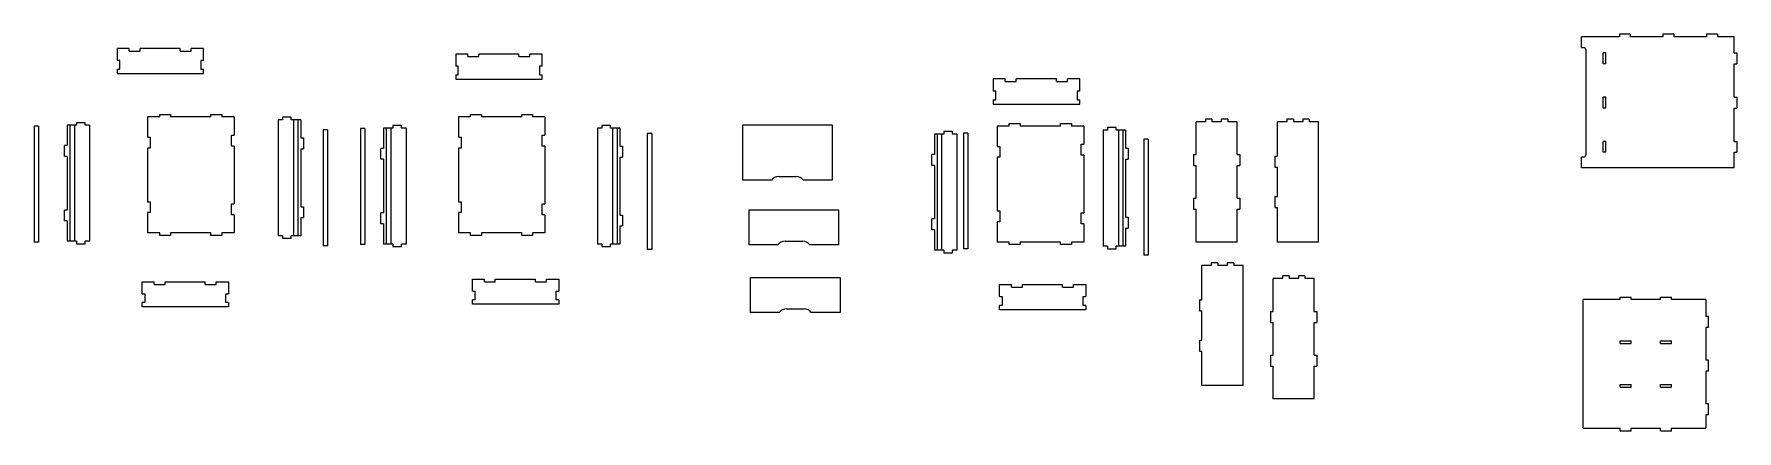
# Model space of a CAD drawing. Header units: millimetres. Extents: x -5350 to 9947, y -2228 to 2522.
# Drawn here: x -5350 to 2443, y -1304 to 510 of the extents above; entities that cross this region are included whole.
import ezdxf

# ---------------------------------------------------------------- set-up
doc = ezdxf.new("R2010")
doc.units = ezdxf.units.MM

msp = doc.modelspace()

# ---------------------------------------------------------------- linework, layer by layer
at = {"color": 7, "linetype": 'Continuous', "lineweight": 15}
for p, q in [((1731.2, 447.9), (1731.2, 497.9)), ((1905, 497.9), (1731.2, 497.9)), ((1905, 509.9), (1905, 497.9)), ((1955, 509.9), (1905, 509.9)), ((1955, 509.9), (1955, 497.9)), ((2104.5, 497.9), (1955, 497.9)), ((2104.5, 509.9), (2104.5, 497.9)), ((2154.5, 509.9), (2104.5, 509.9)), ((2154.5, 509.9), (2154.5, 497.9)), ((2304, 497.9), (2154.5, 497.9)), ((2304, 509.9), (2304, 497.9)), ((2354, 509.9), (2304, 509.9)), ((2354, 509.9), (2354, 497.9)), ((2431.2, 497.9), (2354, 497.9)), ((2431.2, 424), (2431.2, 497.9)), ((-4969.8, 444.2), (-4969.8, 389.1)), ((-4914.6, 444.2), (-4969.8, 444.2)), ((-4914.6, 432.2), (-4914.6, 444.2)), ((-4914.6, 432.2), (-4864.6, 432.2)), ((-4864.6, 432.2), (-4864.6, 444.2)), ((-4680.6, 444.2), (-4864.6, 444.2)), ((-4680.6, 432.2), (-4680.6, 444.2)), ((-4680.6, 432.2), (-4630.6, 432.2)), ((-4630.6, 432.2), (-4630.6, 444.2)), ((-4574.2, 444.2), (-4630.6, 444.2)), ((-4574.2, 389.1), (-4574.2, 444.2)), ((-3420.3, 418.7), (-3420.3, 363.7)), ((-3365.1, 418.7), (-3420.3, 418.7)), ((-3365.1, 406.7), (-3365.1, 418.7)), ((-3365.1, 406.7), (-3315.1, 406.7)), ((-3315.1, 406.7), (-3315.1, 418.7)), ((-3131, 418.7), (-3315.1, 418.7)), ((-3131, 406.7), (-3131, 418.7)), ((-3131, 406.7), (-3081, 406.7)), ((-3081, 406.7), (-3081, 418.7)), ((-3024.6, 418.7), (-3081, 418.7)), ((-3024.6, 363.7), (-3024.6, 418.7)), ((1731.2, 447.9), (1741.2, 447.9)), ((1751.2, 437.9), (1751.2, -42.1)), ((1831.2, 374), (1831.2, 424)), ((1843.2, 424), (1831.2, 424)), ((1843.2, 374), (1843.2, 424)), ((2431.2, 424), (2443.2, 424)), ((2443.2, 424), (2443.2, 374)), ((-4957.8, 389.1), (-4969.8, 389.1)), ((-4969.8, 349.1), (-4969.8, 329.1)), ((-4969.8, 349.1), (-4957.8, 349.1)), ((-4969.8, 329.1), (-4574.2, 329.1)), ((-4957.8, 349.1), (-4957.8, 389.1)), ((-4574.2, 389.1), (-4586.2, 389.1)), ((-4586.2, 389.1), (-4586.2, 349.1)), ((-4586.2, 349.1), (-4574.2, 349.1)), ((-4574.2, 329.1), (-4574.2, 349.1)), ((-3408.3, 363.7), (-3420.3, 363.7)), ((-3420.3, 323.7), (-3408.3, 323.7)), ((-3420.3, 323.7), (-3420.3, 303.7)), ((-3408.3, 323.7), (-3408.3, 363.7)), ((-3036.6, 363.7), (-3036.6, 323.7)), ((-3024.6, 363.7), (-3036.6, 363.7)), ((-3036.6, 323.7), (-3024.6, 323.7)), ((-3024.6, 303.7), (-3024.6, 323.7)), ((1843.2, 374), (1831.2, 374)), ((2431.2, 374), (2443.2, 374)), ((2431.2, 221.7), (2431.2, 374)), ((-3420.3, 303.7), (-3024.6, 303.7)), ((-905, 304.6), (-960.2, 304.6)), ((-960.2, 304.6), (-960.2, 249.6)), ((-948.2, 249.6), (-960.2, 249.6)), ((-948.2, 209.6), (-948.2, 249.6)), ((-905, 292.6), (-905, 304.6)), ((-905, 292.6), (-855, 292.6)), ((-670.9, 304.6), (-855, 304.6)), ((-855, 292.6), (-855, 304.6)), ((-670.9, 292.6), (-670.9, 304.6)), ((-670.9, 292.6), (-620.9, 292.6)), ((-620.9, 292.6), (-620.9, 304.6)), ((-564.5, 304.6), (-620.9, 304.6)), ((-576.5, 249.6), (-576.5, 209.6)), ((-564.5, 249.6), (-576.5, 249.6)), ((-564.5, 249.6), (-564.5, 304.6)), ((-960.2, 209.6), (-948.2, 209.6)), ((-960.2, 209.6), (-960.2, 189.6)), ((-960.2, 189.6), (-564.5, 189.6)), ((-576.5, 209.6), (-564.5, 209.6)), ((-564.5, 189.6), (-564.5, 209.6)), ((1831.2, 171.7), (1831.2, 221.7)), ((1843.2, 221.7), (1831.2, 221.7)), ((1843.2, 171.7), (1831.2, 171.7)), ((1843.2, 171.7), (1843.2, 221.7)), ((2431.2, 221.7), (2443.2, 221.7)), ((2431.2, 171.7), (2443.2, 171.7)), ((2431.2, 19.5), (2431.2, 171.7)), ((2443.2, 221.7), (2443.2, 171.7)), ((-5349.8, 88.4), (-5349.8, -441.6)), ((-5329.8, 88.4), (-5349.8, 88.4)), ((-5329.8, 88.4), (-5329.8, -441.6)), ((-5198.6, 92.8), (-5198.6, 0.1)), ((-5185.8, 92.8), (-5198.6, 92.8)), ((-5185.8, 92.8), (-5185.8, -437.2)), ((-5165.3, 92.8), (-5185.8, 92.8)), ((-5165.3, 92.8), (-5165.3, -437.2)), ((-5155.5, 92.8), (-5165.3, 92.8)), ((-5115.5, 104.8), (-5155.5, 104.8)), ((-5155.5, 104.8), (-5155.5, 92.8)), ((-5115.5, 92.8), (-5115.5, 104.8)), ((-5095.5, 92.8), (-5115.5, 92.8)), ((-5095.5, 92.8), (-5095.5, -437.2)), ((-4830.1, 130.9), (-4830.1, 38.2)), ((-4774.9, 130.9), (-4830.1, 130.9)), ((-4774.9, 130.9), (-4774.9, 142.9)), ((-4774.9, 142.9), (-4724.9, 142.9)), ((-4724.9, 142.9), (-4724.9, 130.9)), ((-4540.9, 130.9), (-4724.9, 130.9)), ((-4540.9, 130.9), (-4540.9, 142.9)), ((-4540.9, 142.9), (-4490.9, 142.9)), ((-4490.9, 142.9), (-4490.9, 130.9)), ((-4434.5, 130.9), (-4490.9, 130.9)), ((-4434.5, 130.9), (-4434.5, 48.2)), ((-4232.6, 118.2), (-4232.6, -411.8)), ((-4212.6, 118.2), (-4232.6, 118.2)), ((-4212.6, 130.2), (-4212.6, 118.2)), ((-4172.6, 130.2), (-4212.6, 130.2)), ((-4172.6, 118.2), (-4172.6, 130.2)), ((-4162.8, 118.2), (-4172.6, 118.2)), ((-4162.8, 118.2), (-4162.8, -411.8)), ((-4142.3, 118.2), (-4162.8, 118.2)), ((-4142.3, 118.2), (-4142.3, -411.8)), ((-4129.5, 118.2), (-4142.3, 118.2)), ((-4129.5, 118.2), (-4129.5, 35.5)), ((-3855.9, 78.3), (-3855.9, -451.7)), ((-3835.9, 78.3), (-3855.9, 78.3)), ((-3835.9, 78.3), (-3835.9, -451.7)), ((-3750.6, 80.1), (-3750.6, -12.6)), ((-3737.9, 80.1), (-3750.6, 80.1)), ((-3737.9, 80.1), (-3737.9, -449.9)), ((-3717.4, 80.1), (-3737.9, 80.1)), ((-3717.4, 80.1), (-3717.4, -449.9)), ((-3707.6, 80.1), (-3717.4, 80.1)), ((-3667.6, 92.1), (-3707.6, 92.1)), ((-3707.6, 92.1), (-3707.6, 80.1)), ((-3667.6, 80.1), (-3667.6, 92.1)), ((-3647.6, 80.1), (-3667.6, 80.1)), ((-3647.6, 80.1), (-3647.6, -449.9)), ((-3407.6, 130.9), (-3407.6, 38.2)), ((-3352.4, 130.9), (-3407.6, 130.9)), ((-3352.4, 142.9), (-3302.4, 142.9)), ((-3352.4, 130.9), (-3352.4, 142.9)), ((-3302.4, 142.9), (-3302.4, 130.9)), ((-3118.3, 130.9), (-3302.4, 130.9)), ((-3118.3, 130.9), (-3118.3, 142.9)), ((-3118.3, 142.9), (-3068.3, 142.9)), ((-3068.3, 142.9), (-3068.3, 130.9)), ((-3011.9, 130.9), (-3068.3, 130.9)), ((-3011.9, 130.9), (-3011.9, 48.2)), ((-2771.9, 80.1), (-2771.9, -449.9)), ((-2751.9, 80.1), (-2771.9, 80.1)), ((-2711.9, 92.1), (-2751.9, 92.1)), ((-2751.9, 92.1), (-2751.9, 80.1)), ((-2711.9, 80.1), (-2711.9, 92.1)), ((-2702.1, 80.1), (-2711.9, 80.1)), ((-2702.1, 80.1), (-2702.1, -449.9)), ((-2681.6, 80.1), (-2702.1, 80.1)), ((-2681.6, 80.1), (-2681.6, -449.9)), ((-2668.9, 80.1), (-2681.6, 80.1)), ((-2668.9, 80.1), (-2668.9, -2.6)), ((-2106.6, -157.5), (-2106.6, 94.4)), ((-2106.6, 94.4), (-1697.5, 94.4)), ((-1697.5, 94.4), (-1697.5, -157.5)), ((-942, 89.3), (-942, -3.3)), ((-886.8, 89.3), (-942, 89.3)), ((-886.8, 89.3), (-886.8, 101.3)), ((-886.8, 101.3), (-836.8, 101.3)), ((-836.8, 101.3), (-836.8, 89.3)), ((-652.8, 89.3), (-836.8, 89.3)), ((-652.8, 89.3), (-652.8, 101.3)), ((-652.8, 101.3), (-602.8, 101.3)), ((-602.8, 101.3), (-602.8, 89.3)), ((-546.4, 89.3), (-602.8, 89.3)), ((-546.4, 89.3), (-546.4, 6.7)), ((-437.5, 82.5), (-437.5, 70.5)), ((-397.5, 82.5), (-437.5, 82.5)), ((-397.5, 70.5), (-397.5, 82.5)), ((-32.2, -40.7), (-32.2, 109.3)), ((10.5, 109.3), (-32.2, 109.3)), ((10.5, 121.3), (10.5, 109.3)), ((40.5, 121.3), (10.5, 121.3)), ((40.5, 121.3), (40.5, 109.3)), ((83.1, 109.3), (40.5, 109.3)), ((83.1, 121.3), (83.1, 109.3)), ((113.1, 121.3), (83.1, 121.3)), ((113.1, 121.3), (113.1, 109.3)), ((155.8, 109.3), (113.1, 109.3)), ((155.8, -40.7), (155.8, 109.3)), ((340.5, -48.6), (340.5, 109.3)), ((383.2, 109.3), (340.5, 109.3)), ((383.2, 121.3), (383.2, 109.3)), ((413.2, 121.3), (383.2, 121.3)), ((413.2, 121.3), (413.2, 109.3)), ((455.9, 109.3), (413.2, 109.3)), ((455.9, 121.3), (455.9, 109.3)), ((485.9, 121.3), (455.9, 121.3)), ((485.9, 121.3), (485.9, 109.3)), ((528.5, 109.3), (485.9, 109.3)), ((528.5, -440.7), (528.5, 109.3)), ((-5210.6, -49.9), (-5210.6, 0.1)), ((-5198.6, 0.1), (-5210.6, 0.1)), ((-4830.1, 38.2), (-4818.1, 38.2)), ((-4818.1, 38.2), (-4818.1, -11.8)), ((-4446.5, -1.8), (-4446.5, 48.2)), ((-4446.5, 48.2), (-4434.5, 48.2)), ((-4129.5, 35.5), (-4117.5, 35.5)), ((-4117.5, 35.5), (-4117.5, -14.5)), ((-4027.5, 71.6), (-4027.5, -458.4)), ((-4007.5, 71.6), (-4027.5, 71.6)), ((-4007.5, 71.6), (-4007.5, -458.4)), ((-3407.6, 38.2), (-3395.6, 38.2)), ((-3395.6, 38.2), (-3395.6, -11.8)), ((-3023.9, -1.8), (-3023.9, 48.2)), ((-3023.9, 48.2), (-3011.9, 48.2)), ((-2543.3, 55.4), (-2543.3, -474.6)), ((-2523.3, 55.4), (-2543.3, 55.4)), ((-2523.3, 55.4), (-2523.3, -474.6)), ((-1229.8, 51.8), (-1229.8, -40.8)), ((-1217, 51.8), (-1229.8, 51.8)), ((-1217, 51.8), (-1217, -478.2)), ((-1196.5, 51.8), (-1217, 51.8)), ((-1196.5, 51.8), (-1196.5, -478.2)), ((-1186.7, 51.8), (-1196.5, 51.8)), ((-1146.7, 63.8), (-1186.7, 63.8)), ((-1186.7, 63.8), (-1186.7, 51.8)), ((-1146.7, 51.8), (-1146.7, 63.8)), ((-1126.7, 51.8), (-1146.7, 51.8)), ((-1126.7, 51.8), (-1126.7, -478.2)), ((-1076.7, 57.6), (-1096.7, 57.6)), ((-1096.7, 57.6), (-1096.7, -472.4)), ((-1076.7, 57.6), (-1076.7, -472.4)), ((-558.4, -43.3), (-558.4, 6.7)), ((-558.4, 6.7), (-546.4, 6.7)), ((-457.5, 70.5), (-457.5, -459.5)), ((-437.5, 70.5), (-457.5, 70.5)), ((-387.7, 70.5), (-397.5, 70.5)), ((-387.7, 70.5), (-387.7, -459.5)), ((-367.2, 70.5), (-387.7, 70.5)), ((-367.2, 70.5), (-367.2, -459.5)), ((-354.4, 70.5), (-367.2, 70.5)), ((-354.4, 70.5), (-354.4, -12.2)), ((-271.4, 29.8), (-271.4, -500.2)), ((-251.4, 29.8), (-271.4, 29.8)), ((-251.4, 29.8), (-251.4, -500.2)), ((1831.2, -30.5), (1831.2, 19.5)), ((1843.2, 19.5), (1831.2, 19.5)), ((1843.2, -30.5), (1843.2, 19.5)), ((2431.2, 19.5), (2443.2, 19.5)), ((2443.2, 19.5), (2443.2, -30.5)), ((-5198.6, -49.9), (-5210.6, -49.9)), ((-5198.6, -49.9), (-5198.6, -294.6)), ((-4830.1, -11.8), (-4830.1, -256.5)), ((-4818.1, -11.8), (-4830.1, -11.8)), ((-4434.5, -1.8), (-4446.5, -1.8)), ((-4434.5, -1.8), (-4434.5, -266.5)), ((-4129.5, -14.5), (-4129.5, -279.2)), ((-4129.5, -14.5), (-4117.5, -14.5)), ((-3762.6, -62.6), (-3762.6, -12.6)), ((-3750.6, -12.6), (-3762.6, -12.6)), ((-3750.6, -62.6), (-3762.6, -62.6)), ((-3750.6, -62.6), (-3750.6, -307.3)), ((-3407.6, -11.8), (-3407.6, -256.5)), ((-3395.6, -11.8), (-3407.6, -11.8)), ((-3011.9, -1.8), (-3023.9, -1.8)), ((-3011.9, -1.8), (-3011.9, -266.5)), ((-2668.9, -2.6), (-2656.9, -2.6)), ((-2668.9, -52.6), (-2656.9, -52.6)), ((-2668.9, -52.6), (-2668.9, -317.3)), ((-2656.9, -2.6), (-2656.9, -52.6)), ((-1241.8, -90.8), (-1241.8, -40.8)), ((-1229.8, -40.8), (-1241.8, -40.8)), ((-942, -3.3), (-930, -3.3)), ((-942, -53.3), (-942, -298)), ((-930, -53.3), (-942, -53.3)), ((-930, -3.3), (-930, -53.3)), ((-546.4, -43.3), (-558.4, -43.3)), ((-546.4, -43.3), (-546.4, -308)), ((-354.4, -12.2), (-342.4, -12.2)), ((-354.4, -62.2), (-342.4, -62.2)), ((-354.4, -62.2), (-354.4, -326.8)), ((-342.4, -12.2), (-342.4, -62.2)), ((-44.2, -40.7), (-44.2, -90.7)), ((-44.2, -40.7), (-32.2, -40.7)), ((155.8, -40.7), (167.8, -40.7)), ((167.8, -40.7), (167.8, -90.7)), ((328.5, -48.6), (328.5, -98.6)), ((328.5, -48.6), (340.5, -48.6)), ((1731.2, -102.1), (1731.2, -52.1)), ((1741.2, -52.1), (1731.2, -52.1)), ((1843.2, -30.5), (1831.2, -30.5)), ((2431.2, -30.5), (2443.2, -30.5)), ((2431.2, -102.1), (2431.2, -30.5)), ((-1942.3, -141.1), (-1861.8, -141.1)), ((-1229.8, -90.8), (-1241.8, -90.8)), ((-1229.8, -90.8), (-1229.8, -335.5)), ((-44.2, -90.7), (-32.2, -90.7)), ((-32.2, -240.7), (-32.2, -90.7)), ((155.8, -90.7), (167.8, -90.7)), ((155.8, -240.7), (155.8, -90.7)), ((328.5, -98.6), (340.5, -98.6)), ((340.5, -232.7), (340.5, -98.6)), ((2431.2, -102.1), (1731.2, -102.1)), ((-1975.2, -157.5), (-2106.6, -157.5)), ((-1697.5, -157.5), (-1828.8, -157.5)), ((328.5, -232.7), (328.5, -282.7)), ((328.5, -232.7), (340.5, -232.7)), ((-5210.6, -344.6), (-5210.6, -294.6)), ((-5198.6, -294.6), (-5210.6, -294.6)), ((-4830.1, -256.5), (-4818.1, -256.5)), ((-4830.1, -306.5), (-4830.1, -399.1)), ((-4818.1, -306.5), (-4830.1, -306.5)), ((-4818.1, -256.5), (-4818.1, -306.5)), ((-4446.5, -266.5), (-4434.5, -266.5)), ((-4446.5, -316.5), (-4446.5, -266.5)), ((-4129.5, -279.2), (-4117.5, -279.2)), ((-4117.5, -279.2), (-4117.5, -329.2)), ((-3762.6, -357.3), (-3762.6, -307.3)), ((-3750.6, -307.3), (-3762.6, -307.3)), ((-3407.6, -256.5), (-3395.6, -256.5)), ((-3407.6, -306.5), (-3407.6, -399.1)), ((-3395.6, -306.5), (-3407.6, -306.5)), ((-3395.6, -256.5), (-3395.6, -306.5)), ((-3023.9, -266.5), (-3011.9, -266.5)), ((-3023.9, -316.5), (-3023.9, -266.5)), ((-2077.4, -294.3), (-1668.4, -294.3)), ((-2077.4, -453.8), (-2077.4, -294.3)), ((-1668.4, -294.3), (-1668.4, -453.8)), ((-942, -298), (-930, -298)), ((-930, -298), (-930, -348)), ((-558.4, -308), (-546.4, -308)), ((-558.4, -358), (-558.4, -308)), ((-44.2, -240.7), (-44.2, -290.7)), ((-44.2, -240.7), (-32.2, -240.7)), ((-44.2, -290.7), (-32.2, -290.7)), ((-32.2, -440.7), (-32.2, -290.7)), ((155.8, -240.7), (167.8, -240.7)), ((155.8, -290.7), (167.8, -290.7)), ((155.8, -440.7), (155.8, -290.7)), ((167.8, -240.7), (167.8, -290.7)), ((328.5, -282.7), (340.5, -282.7)), ((340.5, -440.7), (340.5, -282.7)), ((-5198.6, -344.6), (-5210.6, -344.6)), ((-5198.6, -344.6), (-5198.6, -437.2)), ((-4434.5, -316.5), (-4446.5, -316.5)), ((-4434.5, -316.5), (-4434.5, -399.1)), ((-4129.5, -329.2), (-4117.5, -329.2)), ((-4129.5, -329.2), (-4129.5, -411.8)), ((-3750.6, -357.3), (-3762.6, -357.3)), ((-3750.6, -357.3), (-3750.6, -449.9)), ((-3011.9, -316.5), (-3023.9, -316.5)), ((-3011.9, -316.5), (-3011.9, -399.1)), ((-2668.9, -317.3), (-2656.9, -317.3)), ((-2668.9, -367.3), (-2656.9, -367.3)), ((-2668.9, -367.3), (-2668.9, -449.9)), ((-2656.9, -317.3), (-2656.9, -367.3)), ((-1241.8, -385.5), (-1241.8, -335.5)), ((-1229.8, -335.5), (-1241.8, -335.5)), ((-1229.8, -385.5), (-1241.8, -385.5)), ((-1229.8, -385.5), (-1229.8, -478.2)), ((-942, -348), (-942, -440.7)), ((-930, -348), (-942, -348)), ((-546.4, -358), (-558.4, -358)), ((-546.4, -358), (-546.4, -440.7)), ((-354.4, -326.8), (-342.4, -326.8)), ((-354.4, -376.8), (-342.4, -376.8)), ((-354.4, -376.8), (-354.4, -459.5)), ((-342.4, -326.8), (-342.4, -376.8)), ((-5329.8, -441.6), (-5349.8, -441.6)), ((-5185.8, -437.2), (-5198.6, -437.2)), ((-5165.3, -437.2), (-5185.8, -437.2)), ((-5155.5, -437.2), (-5165.3, -437.2)), ((-5155.5, -437.2), (-5155.5, -449.2)), ((-5155.5, -449.2), (-5115.5, -449.2)), ((-5095.5, -437.2), (-5115.5, -437.2)), ((-5115.5, -449.2), (-5115.5, -437.2)), ((-4774.9, -399.1), (-4830.1, -399.1)), ((-4774.9, -411.1), (-4774.9, -399.1)), ((-4724.9, -411.1), (-4774.9, -411.1)), ((-4540.9, -399.1), (-4724.9, -399.1)), ((-4724.9, -399.1), (-4724.9, -411.1)), ((-4540.9, -411.1), (-4540.9, -399.1)), ((-4490.9, -411.1), (-4540.9, -411.1)), ((-4434.5, -399.1), (-4490.9, -399.1)), ((-4490.9, -399.1), (-4490.9, -411.1)), ((-4212.6, -411.8), (-4232.6, -411.8)), ((-4212.6, -411.8), (-4212.6, -423.8)), ((-4212.6, -423.8), (-4172.6, -423.8)), ((-4162.8, -411.8), (-4172.6, -411.8)), ((-4172.6, -423.8), (-4172.6, -411.8)), ((-4142.3, -411.8), (-4162.8, -411.8)), ((-4129.5, -411.8), (-4142.3, -411.8)), ((-4007.5, -458.4), (-4027.5, -458.4)), ((-3835.9, -451.7), (-3855.9, -451.7)), ((-3737.9, -449.9), (-3750.6, -449.9)), ((-3717.4, -449.9), (-3737.9, -449.9)), ((-3707.6, -449.9), (-3717.4, -449.9)), ((-3707.6, -449.9), (-3707.6, -461.9)), ((-3707.6, -461.9), (-3667.6, -461.9)), ((-3647.6, -449.9), (-3667.6, -449.9)), ((-3667.6, -461.9), (-3667.6, -449.9)), ((-3352.4, -399.1), (-3407.6, -399.1)), ((-3352.4, -411.1), (-3352.4, -399.1)), ((-3302.4, -411.1), (-3352.4, -411.1)), ((-3118.3, -399.1), (-3302.4, -399.1)), ((-3302.4, -399.1), (-3302.4, -411.1)), ((-3118.3, -411.1), (-3118.3, -399.1)), ((-3068.3, -411.1), (-3118.3, -411.1)), ((-3011.9, -399.1), (-3068.3, -399.1)), ((-3068.3, -399.1), (-3068.3, -411.1)), ((-2751.9, -449.9), (-2771.9, -449.9)), ((-2751.9, -449.9), (-2751.9, -461.9)), ((-2751.9, -461.9), (-2711.9, -461.9)), ((-2711.9, -461.9), (-2711.9, -449.9)), ((-2702.1, -449.9), (-2711.9, -449.9)), ((-2681.6, -449.9), (-2702.1, -449.9)), ((-2668.9, -449.9), (-2681.6, -449.9)), ((-1946.1, -453.8), (-2077.4, -453.8)), ((-1913.2, -437.4), (-1832.6, -437.4)), ((-1668.4, -453.8), (-1799.7, -453.8)), ((-886.8, -440.7), (-942, -440.7)), ((-886.8, -452.7), (-886.8, -440.7)), ((-836.8, -452.7), (-886.8, -452.7)), ((-652.8, -440.7), (-836.8, -440.7)), ((-836.8, -440.7), (-836.8, -452.7)), ((-652.8, -452.7), (-652.8, -440.7)), ((-602.8, -452.7), (-652.8, -452.7)), ((-546.4, -440.7), (-602.8, -440.7)), ((-602.8, -440.7), (-602.8, -452.7)), ((-437.5, -459.5), (-457.5, -459.5)), ((-437.5, -459.5), (-437.5, -471.5)), ((-387.7, -459.5), (-397.5, -459.5)), ((-397.5, -471.5), (-397.5, -459.5)), ((-367.2, -459.5), (-387.7, -459.5)), ((-354.4, -459.5), (-367.2, -459.5)), ((155.8, -440.7), (-32.2, -440.7)), ((528.5, -440.7), (340.5, -440.7)), ((-2523.3, -474.6), (-2543.3, -474.6)), ((-1217, -478.2), (-1229.8, -478.2)), ((-1196.5, -478.2), (-1217, -478.2)), ((-1186.7, -478.2), (-1196.5, -478.2)), ((-1186.7, -478.2), (-1186.7, -490.2)), ((-1186.7, -490.2), (-1146.7, -490.2)), ((-1126.7, -478.2), (-1146.7, -478.2)), ((-1146.7, -490.2), (-1146.7, -478.2)), ((-1076.7, -472.4), (-1096.7, -472.4)), ((-437.5, -471.5), (-397.5, -471.5)), ((-251.4, -500.2), (-271.4, -500.2)), ((37.6, -535.4), (37.6, -547.4)), ((67.6, -535.4), (37.6, -535.4)), ((67.6, -535.4), (67.6, -547.4)), ((110.3, -535.4), (110.3, -547.4)), ((140.3, -535.4), (110.3, -535.4)), ((140.3, -535.4), (140.3, -547.4)), ((-4855.5, -677.8), (-4855.5, -622.8)), ((-4855.5, -622.8), (-4800.3, -622.8)), ((-4800.3, -634.8), (-4800.3, -622.8)), ((-4750.3, -622.8), (-4566.3, -622.8)), ((-4750.3, -634.8), (-4750.3, -622.8)), ((-4566.3, -634.8), (-4566.3, -622.8)), ((-4516.3, -622.8), (-4459.9, -622.8)), ((-4516.3, -634.8), (-4516.3, -622.8)), ((-4459.9, -622.8), (-4459.9, -677.8)), ((-3344.1, -665.1), (-3344.1, -610.1)), ((-3344.1, -610.1), (-3288.9, -610.1)), ((-3288.9, -622.1), (-3288.9, -610.1)), ((-3288.9, -622.1), (-3238.9, -622.1)), ((-3238.9, -622.1), (-3238.9, -610.1)), ((-3238.9, -610.1), (-3054.8, -610.1)), ((-3054.8, -622.1), (-3054.8, -610.1)), ((-3054.8, -622.1), (-3004.8, -622.1)), ((-3004.8, -610.1), (-2948.4, -610.1)), ((-3004.8, -622.1), (-3004.8, -610.1)), ((-2948.4, -610.1), (-2948.4, -665.1)), ((-2070.6, -762.3), (-2070.6, -602.7)), ((-2070.6, -602.7), (-1661.5, -602.7)), ((-1661.5, -602.7), (-1661.5, -762.3)), ((-5, -705.4), (-5, -547.4)), ((37.6, -547.4), (-5, -547.4)), ((110.3, -547.4), (67.6, -547.4)), ((183, -547.4), (140.3, -547.4)), ((183, -1097.4), (183, -547.4)), ((321.1, -758.1), (321.1, -608.1)), ((363.8, -608.1), (321.1, -608.1)), ((393.8, -596.1), (363.8, -596.1)), ((363.8, -596.1), (363.8, -608.1)), ((393.8, -596.1), (393.8, -608.1)), ((436.4, -608.1), (393.8, -608.1)), ((436.4, -596.1), (436.4, -608.1)), ((466.4, -596.1), (436.4, -596.1)), ((466.4, -596.1), (466.4, -608.1)), ((509.1, -608.1), (466.4, -608.1)), ((509.1, -758.1), (509.1, -608.1)), ((-4855.5, -677.8), (-4843.5, -677.8)), ((-4843.5, -677.8), (-4843.5, -717.8)), ((-4800.3, -634.8), (-4750.3, -634.8)), ((-4566.3, -634.8), (-4516.3, -634.8)), ((-4471.9, -677.8), (-4459.9, -677.8)), ((-4471.9, -717.8), (-4471.9, -677.8)), ((-3344.1, -665.1), (-3332.1, -665.1)), ((-3332.1, -665.1), (-3332.1, -705.1)), ((-2960.4, -665.1), (-2948.4, -665.1)), ((-2960.4, -705.1), (-2960.4, -665.1)), ((-931.8, -690.5), (-931.8, -635.4)), ((-931.8, -635.4), (-876.6, -635.4)), ((-931.8, -690.5), (-919.8, -690.5)), ((-919.8, -690.5), (-919.8, -730.5)), ((-876.6, -647.4), (-876.6, -635.4)), ((-876.6, -647.4), (-826.6, -647.4)), ((-826.6, -635.4), (-642.6, -635.4)), ((-826.6, -647.4), (-826.6, -635.4)), ((-642.6, -647.4), (-642.6, -635.4)), ((-642.6, -647.4), (-592.6, -647.4)), ((-592.6, -647.4), (-592.6, -635.4)), ((-592.6, -635.4), (-536.2, -635.4)), ((-548.2, -690.5), (-536.2, -690.5)), ((-548.2, -730.5), (-548.2, -690.5)), ((-536.2, -635.4), (-536.2, -690.5)), ((1909.1, -704.3), (1909.1, -692.3)), ((1909.1, -692.3), (1959.1, -692.3)), ((1959.1, -704.3), (1959.1, -692.3)), ((2093.3, -704.3), (2093.3, -692.3)), ((2093.3, -692.3), (2143.3, -692.3)), ((2143.3, -704.3), (2143.3, -692.3)), ((-4855.5, -737.8), (-4855.5, -717.8)), ((-4843.5, -717.8), (-4855.5, -717.8)), ((-4459.9, -737.8), (-4855.5, -737.8)), ((-4459.9, -717.8), (-4471.9, -717.8)), ((-4459.9, -717.8), (-4459.9, -737.8)), ((-3332.1, -705.1), (-3344.1, -705.1)), ((-3344.1, -725.1), (-3344.1, -705.1)), ((-2948.4, -725.1), (-3344.1, -725.1)), ((-2948.4, -705.1), (-2960.4, -705.1)), ((-2948.4, -705.1), (-2948.4, -725.1)), ((-1939.2, -762.3), (-2070.6, -762.3)), ((-1906.3, -745.9), (-1825.8, -745.9)), ((-1661.5, -762.3), (-1792.8, -762.3)), ((-931.8, -750.5), (-931.8, -730.5)), ((-919.8, -730.5), (-931.8, -730.5)), ((-536.2, -750.5), (-931.8, -750.5)), ((-536.2, -730.5), (-548.2, -730.5)), ((-536.2, -730.5), (-536.2, -750.5)), ((-17, -705.4), (-17, -755.4)), ((-17, -705.4), (-5, -705.4)), ((-17, -755.4), (-5, -755.4)), ((-5, -889.5), (-5, -755.4)), ((309.1, -758.1), (309.1, -808.1)), ((309.1, -758.1), (321.1, -758.1)), ((509.1, -758.1), (521.1, -758.1)), ((521.1, -758.1), (521.1, -808.1)), ((1739.2, -1292.3), (1739.2, -704.3)), ((1909.1, -704.3), (1739.2, -704.3)), ((2093.3, -704.3), (1959.1, -704.3)), ((2301.2, -704.3), (2143.3, -704.3)), ((2301.2, -704.3), (2301.2, -781.5)), ((309.1, -808.1), (321.1, -808.1)), ((321.1, -958.1), (321.1, -808.1)), ((509.1, -958.1), (509.1, -808.1)), ((509.1, -808.1), (521.1, -808.1)), ((2313.2, -781.5), (2301.2, -781.5)), ((2313.2, -831.5), (2301.2, -831.5)), ((2301.2, -831.5), (2301.2, -981.1)), ((2313.2, -831.5), (2313.2, -781.5)), ((-17, -889.5), (-17, -939.5)), ((-17, -889.5), (-5, -889.5)), ((1909.1, -892.3), (1959.1, -892.3)), ((1909.1, -904.3), (1909.1, -892.3)), ((1909.1, -904.3), (1959.1, -904.3)), ((1959.1, -904.3), (1959.1, -892.3)), ((2093.3, -892.3), (2143.3, -892.3)), ((2093.3, -904.3), (2093.3, -892.3)), ((2093.3, -904.3), (2143.3, -904.3)), ((2143.3, -904.3), (2143.3, -892.3)), ((-17, -939.5), (-5, -939.5)), ((-5, -1097.4), (-5, -939.5)), ((309.1, -958.1), (309.1, -1008.1)), ((309.1, -958.1), (321.1, -958.1)), ((309.1, -1008.1), (321.1, -1008.1)), ((321.1, -1158.1), (321.1, -1008.1)), ((509.1, -958.1), (521.1, -958.1)), ((509.1, -1008.1), (521.1, -1008.1)), ((509.1, -1158.1), (509.1, -1008.1)), ((521.1, -958.1), (521.1, -1008.1)), ((2313.2, -981.1), (2301.2, -981.1)), ((2313.2, -1031.1), (2313.2, -981.1)), ((2313.2, -1031.1), (2301.2, -1031.1)), ((2301.2, -1031.1), (2301.2, -1180.6)), ((183, -1097.4), (-5, -1097.4)), ((509.1, -1158.1), (321.1, -1158.1)), ((1909.1, -1092.3), (1959.1, -1092.3)), ((1909.1, -1104.3), (1909.1, -1092.3)), ((1909.1, -1104.3), (1959.1, -1104.3)), ((1959.1, -1104.3), (1959.1, -1092.3)), ((2093.3, -1092.3), (2143.3, -1092.3)), ((2093.3, -1104.3), (2093.3, -1092.3)), ((2093.3, -1104.3), (2143.3, -1104.3)), ((2143.3, -1104.3), (2143.3, -1092.3)), ((2313.2, -1180.6), (2301.2, -1180.6)), ((2313.2, -1230.6), (2301.2, -1230.6)), ((2301.2, -1230.6), (2301.2, -1292.3)), ((2313.2, -1230.6), (2313.2, -1180.6)), ((1739.2, -1292.3), (1909.1, -1292.3)), ((1909.1, -1304.3), (1909.1, -1292.3)), ((1909.1, -1304.3), (1959.1, -1304.3)), ((1959.1, -1292.3), (2093.3, -1292.3)), ((1959.1, -1304.3), (1959.1, -1292.3)), ((2093.3, -1304.3), (2093.3, -1292.3)), ((2093.3, -1304.3), (2143.3, -1304.3)), ((2143.3, -1292.3), (2301.2, -1292.3)), ((2143.3, -1304.3), (2143.3, -1292.3))]:
    msp.add_line(p, q, dxfattribs=at)
for centre, radius, start, end in [((1741.2, 437.9), 10, 0, 90), ((1741.2, -42.1), 10, 270, 0), ((-1942.3, -182.4), 41.3, 90, 142.91228), ((-1861.8, -182.4), 41.3, 37.08772, 90), ((-1913.2, -478.7), 41.3, 90, 142.91228), ((-1832.6, -478.7), 41.3, 37.08772, 90), ((-1906.3, -787.2), 41.3, 90, 142.91228), ((-1825.8, -787.2), 41.3, 37.08772, 90)]:
    msp.add_arc(centre, radius, start, end, dxfattribs=at)

doc.saveas('drawing.dxf')
